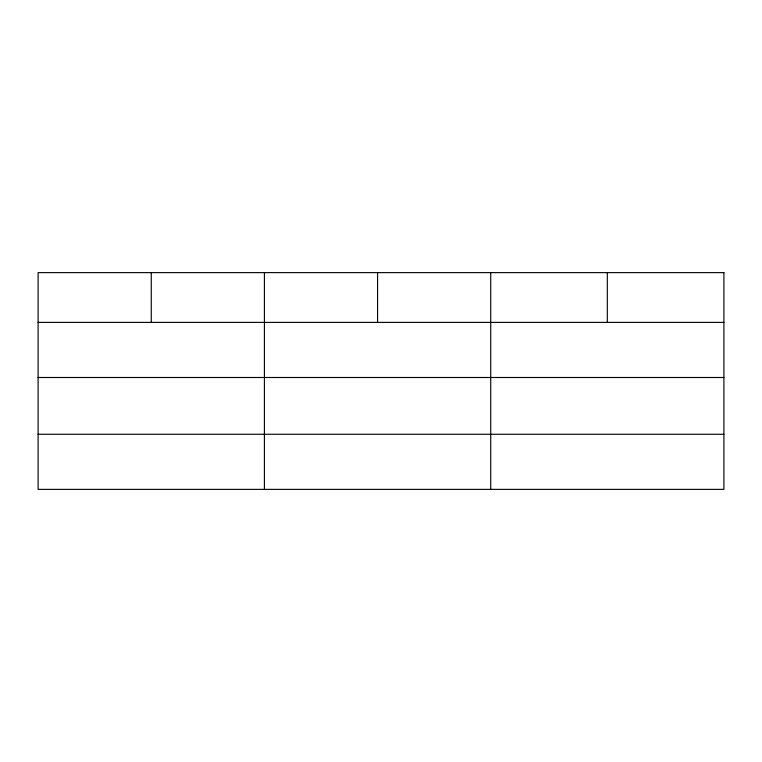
<?xml version="1.0" encoding="UTF-8"?>
<svg xmlns="http://www.w3.org/2000/svg" width="762" height="762" viewBox="0 0 762 762"><rect width="100%" height="100%" fill="white"/><g stroke="black" fill="none" stroke-linecap="round" stroke-linejoin="round"><path stroke-width="1.14" d="M38.1 322.393L723.9 322.393M38.1 377.495L723.9 377.495M38.1 434.273L723.9 434.273M607.314 272.625L607.314 322.393M490.728 272.625L490.728 489.375M377.571 272.625L377.571 322.393M264.414 272.625L264.414 489.375M151.257 272.625L151.257 322.393M723.9 272.625L38.1 272.625L38.1 489.375L723.9 489.375L723.9 272.625"/></g></svg>
